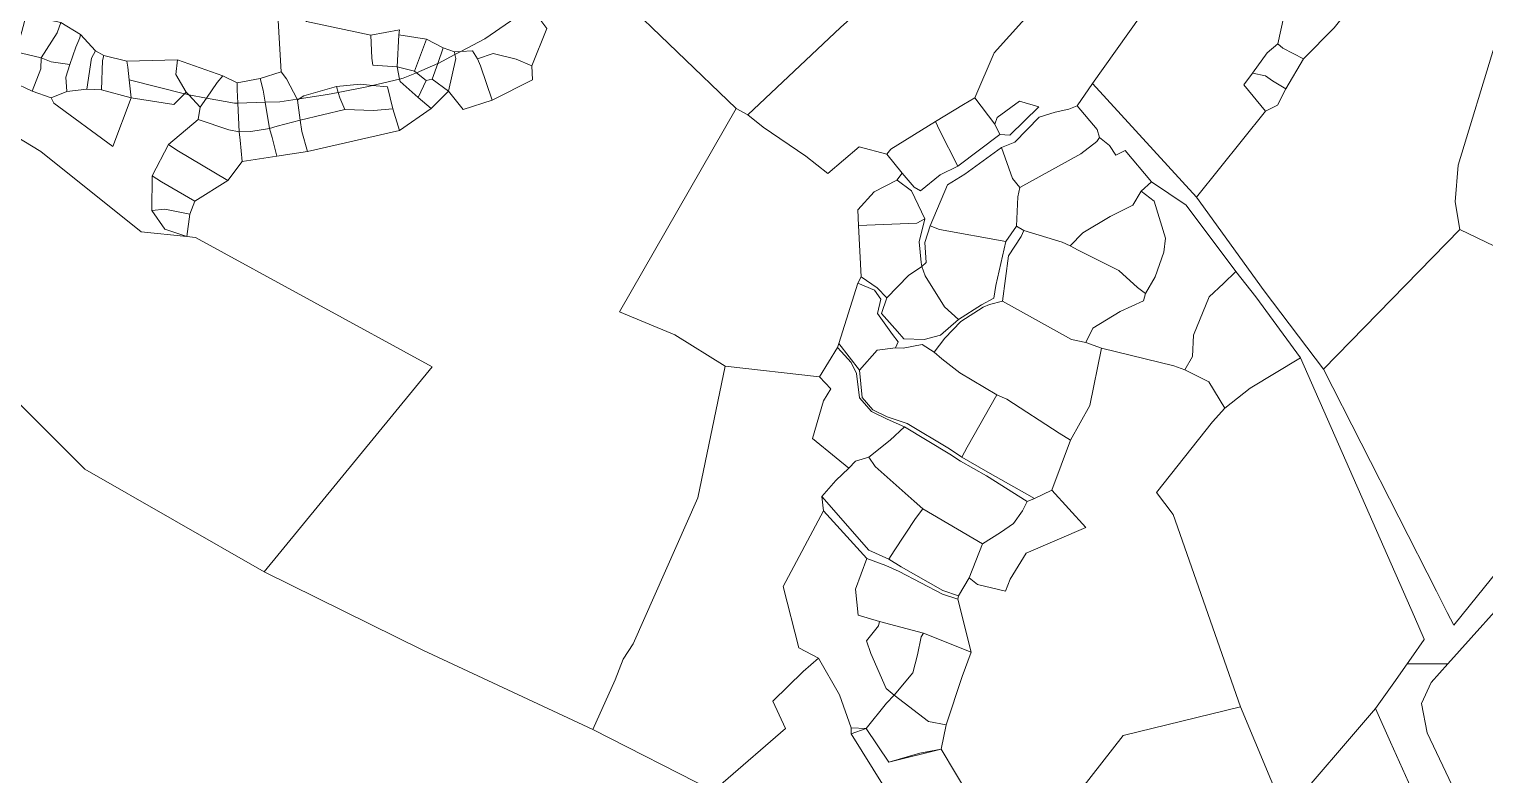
# Model space of a CAD drawing. Header units: metres. Extents: x 542555 to 550520, y 1840485 to 1846995.
# Drawn here: x 547545 to 547876.7, y 1843974.7 to 1844144.7 of the extents above; entities that cross this region are included whole.
import ezdxf

# ---------------------------------------------------------------- set-up
doc = ezdxf.new("R2010")
doc.units = ezdxf.units.M
doc.header["$MEASUREMENT"] = 0
doc.layers.add('Level 30', color=7, linetype='Continuous', lineweight=0)

msp = doc.modelspace()

# ---------------------------------------------------------------- linework, layer by layer
at = {"layer": 'Level 30', "color": 7, "linetype": 'Continuous', "lineweight": 0, "flags": 128}
for points in [[(547879.02, 1844141.31), (547870.62, 1844113.66), (547869.92, 1844105.33), (547871.01, 1844098.98), (547839.94, 1844067.16), (547826.44, 1844085), (547810.97, 1844106.4), (547826.7, 1844125.93), (547829.47, 1844127.31), (547831.35, 1844131.08), (547835.35, 1844137.88), (547842.38, 1844144.92), (547843.55, 1844146.47), (547846.5, 1844149.47), (547848.09, 1844151.34), (547849.77, 1844154.39), (547857.5, 1844161.51), (547862.53, 1844167.79), (547865.4, 1844170.88), (547874.82, 1844176.81), (547875.19, 1844178.39), (547879.7, 1844179.8)], [(547809.01, 1844162.89), (547787.28, 1844132.27), (547783.77, 1844127.18), (547781.93, 1844126.42), (547778.8, 1844125.71), (547775.15, 1844124.58), (547769.6, 1844118.9), (547766.59, 1844117.69), (547758.23, 1844111.58), (547754.26, 1844109.16), (547750.32, 1844099.83), (547749.1, 1844096.04), (547749.4, 1844091.48), (547748.4, 1844090.59), (547748.22, 1844091.49), (547747.83, 1844096.16), (547749.09, 1844101.45), (547746.01, 1844107.81), (547742.81, 1844110.25), (547742.74, 1844110.21), (547743.89, 1844111.84), (547746.63, 1844108.67), (547748.1, 1844107.84), (547752.59, 1844111.47), (547756.61, 1844113.41), (547766.18, 1844120.66), (547768.42, 1844120.46), (547775.09, 1844126.99), (547770.69, 1844128.26), (547765.56, 1844124.53), (547765.05, 1844123.04), (547760.48, 1844128.98), (547764.87, 1844139.28), (547775.33, 1844150.9)], [(547679.24, 1844152.47), (547706.09, 1844126.56), (547679.48, 1844080.27), (547692.1, 1844075), (547703.56, 1844067.83), (547697.39, 1844037.89), (547682.64, 1844004.55), (547680.32, 1844001.07), (547678.49, 1843996.35), (547673.45, 1843985.08), (547634.73, 1844003.11), (547598.55, 1844020.99), (547636.8, 1844067.73), (547582.89, 1844097.19), (547580.9119, 1844097.399), (547580.91, 1844097.4), (547581.58, 1844102.47), (547582.77, 1844105.42), (547590.25, 1844110.15), (547593.51, 1844114.48), (547601.42, 1844115.7), (547608.44, 1844116.76), (547629.4, 1844121.55), (547636.6, 1844126.61), (547640.58, 1844130.53), (547643.9, 1844126.38), (547650.49, 1844128.44), (547659.72, 1844133.14), (547659.53, 1844136.3), (547662.99, 1844144.83)], [(547659.336, 1844149.6833), (547648.8, 1844142.46), (547643.3227, 1844139.5581), (547641.92, 1844139.48), (547639.34, 1844140.39), (547635.55, 1844142.39), (547629.24, 1844143.38), (547629.35, 1844144.5), (547622.88, 1844143.28), (547608.23, 1844146.41)], [(547541.18, 1844132.68), (547545.66, 1844130.49), (547549.98, 1844129.01), (547550.63, 1844127.82), (547564.06, 1844117.94), (547568.23, 1844129.04), (547577.95, 1844127.52), (547580.3976, 1844129.9162), (547580.54, 1844129.88), (547581.3573, 1844129.7264), (547581.3573, 1844129.7264), (547584, 1844126.86), (547583.53, 1844124.08), (547576.75, 1844118.34), (547573.02, 1844111.2), (547572.94, 1844103.31), (547575.93, 1844099.09), (547580.91, 1844097.4), (547580.9119, 1844097.399), (547570.49, 1844098.5), (547547.64, 1844116.79), (547526.1, 1844129.86)], [(547884.92, 1844018.58), (547868.24, 1844000), (547859.5418, 1844000), (547858.96, 1844000), (547859.8634, 1844001.285), (547862.89, 1844005.59), (547862.8792, 1844005.6147), (547860.6454, 1844010.6996), (547834.7, 1844069.76), (547824.48, 1844083.62), (547819.96, 1844089.45), (547808.64, 1844104.57), (547800.72, 1844109.89), (547794.76, 1844117.01), (547792.62, 1844115.91), (547791.19, 1844118.11), (547788.86, 1844120), (547788.35, 1844121.79), (547783.77, 1844127.18), (547787.28, 1844132.27), (547810.97, 1844106.4), (547826.44, 1844085), (547839.94, 1844067.16), (547865.68, 1844016.5733), (547868.1353, 1844011.748), (547869.62, 1844008.83), (547910.92, 1844060.03)], [(547762.6, 1843964.21), (547752.83, 1843980.56), (547753.95, 1843986.14), (547757.56, 1843997.12), (547759.64, 1844002.65), (547756.59, 1844014.74), (547756.73, 1844015.55), (547759.19, 1844019.59), (547761.11, 1844018.09), (547767.44, 1844016.62), (547768.53, 1844019.35), (547772.15, 1844025.27), (547785.76, 1844031.09), (547778.03, 1844039.6), (547782.3, 1844051), (547786.68, 1844058.86), (547789.31, 1844071.96), (547805.79, 1844067.97), (547808.3, 1844067.04), (547813.8, 1844064.3), (547817.41, 1844058.28), (547814.62, 1844055.21), (547801.88, 1844039.1), (547805.67, 1844034.07), (547820.99, 1843990.26), (547794.29, 1843983.68), (547776.75, 1843961.22)]]:
    msp.add_lwpolyline(points, dxfattribs=at)
for points in [[(547602.4, 1844134.93), (547597.61, 1844133.4), (547592.39, 1844132.42), (547589.14, 1844134.05), (547578.79, 1844137.63), (547567.24, 1844137.34), (547562.04, 1844138.66), (547560.13, 1844139.73), (547556.72, 1844143.47), (547552.24, 1844146.2), (547544.32, 1844147.86), (547538.25, 1844149.75), (547529.8, 1844149.01), (547553.99, 1844175.34), (547562.14, 1844174.45), (547574.92, 1844176.53), (547585.8, 1844174.92), (547592.23, 1844171.66), (547594.9, 1844167.46), (547599.76, 1844164.55), (547601.34, 1844153.14), (547602.4, 1844134.93)], [(547729.86, 1844145.07), (547708.73, 1844125.16), (547706.09, 1844126.56), (547679.24, 1844152.47), (547680.89, 1844153.38), (547684.52, 1844157.19), (547689.1, 1844159.85), (547693.8, 1844160.72), (547699.15, 1844162.2), (547702.13, 1844164.02), (547701.14, 1844166.78), (547704.19, 1844166.34), (547710.1, 1844163.92), (547714.13, 1844166.83), (547723.19, 1844172.45), (547728.89, 1844168.72), (547734.35, 1844163.48), (547741.58, 1844157.98), (547742.77, 1844156.65), (547729.86, 1844145.07)], [(547764.87, 1844139.28), (547760.48, 1844128.98), (547757.93, 1844127.48), (547751.55, 1844123.6), (547741.37, 1844117.34), (547740.41, 1844116.19), (547734.09, 1844117.83), (547727, 1844111.8), (547721.96, 1844115.72), (547712.25, 1844122.31), (547708.73, 1844125.16), (547729.86, 1844145.07), (547742.77, 1844156.65), (547741.58, 1844157.98), (547742.93, 1844163.05), (547750.339, 1844168.5745), (547758.5817, 1844166.5299), (547761.86, 1844162.61), (547766.38, 1844158.04), (547775.33, 1844150.9), (547764.87, 1844139.28)], [(547832.97, 1844154.84), (547831.1, 1844151.43), (547830.9, 1844147.56), (547829.54, 1844141.28), (547827.12, 1844139.24), (547823.74, 1844134.66), (547821.74, 1844131.97), (547826.7, 1844125.93), (547810.97, 1844106.4), (547787.28, 1844132.27), (547809.01, 1844162.89), (547811.81, 1844163.14), (547817.25, 1844162.5), (547822.19, 1844161.4), (547826.37, 1844159.22), (547827.48, 1844158.69), (547829.7, 1844158.25), (547832.97, 1844154.84)], [(547628.88, 1844136.04), (547629.4095, 1844133.2665), (547623.2699, 1844131.8531), (547620.53, 1844132.15), (547615.05, 1844131.6), (547607.55, 1844129.49), (547606.5152, 1844128.7604), (547606.0642, 1844128.6922), (547603.63, 1844133.32), (547602.4, 1844134.93), (547601.34, 1844153.14), (547608.23, 1844146.41), (547622.88, 1844143.28), (547623.1, 1844138.04), (547623.3, 1844136.46), (547628.88, 1844136.04)], [(547839.71, 1844148.5), (547842.13, 1844147.43), (547843.55, 1844146.47), (547842.38, 1844144.92), (547835.35, 1844137.88), (547830.68, 1844140.34), (547829.54, 1844141.28), (547830.9, 1844147.56), (547831.1, 1844151.43), (547832.88, 1844150.96), (547837.96, 1844148.82), (547839.71, 1844148.5)], [(547580.9119, 1844097.399), (547582.89, 1844097.19), (547636.8, 1844067.73), (547598.55, 1844020.99), (547557.68, 1844044.39), (547521.53, 1844080.56), (547492.08, 1844117.62), (547482.26, 1844149.33), (547515.28, 1844149.77), (547529.8, 1844149.01), (547527.62, 1844147.99), (547525.51, 1844143.04), (547525.7878, 1844140.4058), (547525.44, 1844139.66), (547526.1, 1844129.86), (547547.64, 1844116.79), (547570.49, 1844098.5), (547580.9119, 1844097.399)], [(547544.32, 1844147.86), (547552.24, 1844146.2), (547551.41, 1844143.78), (547547.7, 1844138.12), (547541.93, 1844139.46), (547543.32, 1844144.09), (547544.32, 1844147.86)], [(547659.336, 1844149.6833), (547662.99, 1844144.83), (547659.53, 1844136.3), (547655.95, 1844137.84), (547650.69, 1844139.13), (547647.14, 1844137.93), (547646.05, 1844139.71), (547643.3227, 1844139.5581), (547648.8, 1844142.46), (547659.336, 1844149.6833)], [(547552.24, 1844146.2), (547556.72, 1844143.47), (547556.53, 1844142.68), (547555.62, 1844140.56), (547554.27, 1844136.63), (547549.99, 1844137.24), (547547.7, 1844138.12), (547551.41, 1844143.78), (547552.24, 1844146.2)], [(547622.88, 1844143.28), (547629.35, 1844144.5), (547629.24, 1844143.38), (547628.88, 1844136.04), (547623.3, 1844136.46), (547623.1, 1844138.04), (547622.88, 1844143.28)], [(547556.72, 1844143.47), (547560.13, 1844139.73), (547559.22, 1844138.02), (547558.17, 1844130.98), (547553.55, 1844130.43), (547553.33, 1844133.73), (547554.27, 1844136.63), (547555.62, 1844140.56), (547556.53, 1844142.68), (547556.72, 1844143.47)], [(547635.55, 1844142.39), (547632.78, 1844135.11), (547628.88, 1844136.04), (547629.24, 1844143.38), (547635.55, 1844142.39)], [(547639.34, 1844140.39), (547638.0937, 1844136.8019), (547633.2463, 1844134.7366), (547632.78, 1844135.11), (547635.55, 1844142.39), (547639.34, 1844140.39)], [(547835.35, 1844137.88), (547831.35, 1844131.08), (547828.3, 1844132.87), (547826.68, 1844134.05), (547823.74, 1844134.66), (547827.12, 1844139.24), (547829.54, 1844141.28), (547830.68, 1844140.34), (547835.35, 1844137.88)], [(547895.27, 1844140.48), (547895.28, 1844131.54), (547890.89, 1844117.99), (547884.91, 1844105.55), (547892.62, 1844088.56), (547871.01, 1844098.98), (547869.92, 1844105.33), (547870.62, 1844113.66), (547879.02, 1844141.31), (547882.61, 1844142.46), (547895.27, 1844140.48)], [(547541.93, 1844139.46), (547547.7, 1844138.12), (547547.68, 1844135.58), (547545.66, 1844130.49), (547541.18, 1844132.68), (547541.65, 1844137.47), (547541.93, 1844139.46)], [(547547.7, 1844138.12), (547549.99, 1844137.24), (547554.27, 1844136.63), (547553.33, 1844133.73), (547553.55, 1844130.43), (547549.98, 1844129.01), (547545.66, 1844130.49), (547547.68, 1844135.58), (547547.7, 1844138.12)], [(547560.13, 1844139.73), (547562.04, 1844138.66), (547561.69, 1844137.51), (547561.51, 1844130.79), (547558.17, 1844130.98), (547559.22, 1844138.02), (547560.13, 1844139.73)], [(547567.7944, 1844133.1196), (547568.23, 1844129.04), (547561.51, 1844130.79), (547561.69, 1844137.51), (547562.04, 1844138.66), (547567.24, 1844137.34), (547567.49, 1844135.97), (547567.7944, 1844133.1196)], [(547580.81, 1844130.32), (547580.3976, 1844129.9162), (547567.7944, 1844133.1196), (547567.49, 1844135.97), (547567.24, 1844137.34), (547578.79, 1844137.63), (547578.4, 1844134.36), (547580.81, 1844130.32)], [(547578.79, 1844137.63), (547589.14, 1844134.05), (547587.85, 1844132.47), (547585.4405, 1844128.959), (547581.3573, 1844129.7264), (547580.81, 1844130.32), (547578.4, 1844134.36), (547578.79, 1844137.63)], [(547642.0293, 1844138.8729), (547642.19, 1844137.98), (547640.58, 1844130.53), (547636.86, 1844133.25), (547638.0937, 1844136.8019), (547638.23, 1844136.86), (547642.0293, 1844138.8729)], [(547641.92, 1844139.48), (547642.0293, 1844138.8729), (547638.23, 1844136.86), (547638.0937, 1844136.8019), (547639.34, 1844140.39), (547641.92, 1844139.48)], [(547643.9, 1844126.38), (547640.58, 1844130.53), (547642.19, 1844137.98), (547642.0293, 1844138.8729), (547643.3227, 1844139.5581), (547646.05, 1844139.71), (547647.14, 1844137.93), (547647.85, 1844136.28), (547650.49, 1844128.44), (547643.9, 1844126.38)], [(547641.92, 1844139.48), (547643.3227, 1844139.5581), (547642.0293, 1844138.8729), (547641.92, 1844139.48)], [(547659.53, 1844136.3), (547659.72, 1844133.14), (547650.49, 1844128.44), (547647.85, 1844136.28), (547647.14, 1844137.93), (547650.69, 1844139.13), (547655.95, 1844137.84), (547659.53, 1844136.3)], [(547592.39, 1844132.42), (547592.39, 1844130.84), (547592.5298, 1844127.7834), (547591.82, 1844127.76), (547585.4405, 1844128.959), (547587.85, 1844132.47), (547589.14, 1844134.05), (547592.39, 1844132.42)], [(547602.4, 1844134.93), (547603.63, 1844133.32), (547606.0642, 1844128.6922), (547602.15, 1844128.1), (547598.7971, 1844127.9896), (547598.33, 1844130.77), (547597.61, 1844133.4), (547602.4, 1844134.93)], [(547632.78, 1844135.11), (547633.2463, 1844134.7366), (547630.25, 1844133.46), (547629.4095, 1844133.2665), (547628.88, 1844136.04), (547632.78, 1844135.11)], [(547633.2463, 1844134.7366), (547635.44, 1844132.98), (547633.6, 1844129.05), (547629.51, 1844132.74), (547629.4095, 1844133.2665), (547630.25, 1844133.46), (547633.2463, 1844134.7366)], [(547638.0937, 1844136.8019), (547636.86, 1844133.25), (547635.44, 1844132.98), (547633.2463, 1844134.7366), (547638.0937, 1844136.8019)], [(547823.74, 1844134.66), (547826.68, 1844134.05), (547828.3, 1844132.87), (547831.35, 1844131.08), (547829.47, 1844127.31), (547826.7, 1844125.93), (547821.74, 1844131.97), (547823.74, 1844134.66)], [(547561.51, 1844130.79), (547568.23, 1844129.04), (547564.06, 1844117.94), (547550.63, 1844127.82), (547549.98, 1844129.01), (547553.55, 1844130.43), (547558.17, 1844130.98), (547561.51, 1844130.79)], [(547577.95, 1844127.52), (547568.23, 1844129.04), (547567.7944, 1844133.1196), (547580.3976, 1844129.9162), (547577.95, 1844127.52)], [(547597.61, 1844133.4), (547598.33, 1844130.77), (547598.7971, 1844127.9896), (547592.5298, 1844127.7834), (547592.39, 1844130.84), (547592.39, 1844132.42), (547597.61, 1844133.4)], [(547615.05, 1844131.6), (547615.4352, 1844130.2334), (547612.99, 1844129.74), (547606.5152, 1844128.7604), (547607.55, 1844129.49), (547615.05, 1844131.6)], [(547615.05, 1844131.6), (547620.53, 1844132.15), (547623.2699, 1844131.8531), (547621.91, 1844131.54), (547615.4352, 1844130.2334), (547615.05, 1844131.6)], [(547623.2699, 1844131.8531), (547626.62, 1844131.49), (547627.86, 1844126.47), (547623.49, 1844126.09), (547616.91, 1844126.36), (547615.78, 1844129.01), (547615.4352, 1844130.2334), (547621.91, 1844131.54), (547623.2699, 1844131.8531)], [(547633.6, 1844129.05), (547636.6, 1844126.61), (547629.4, 1844121.55), (547627.86, 1844126.47), (547626.62, 1844131.49), (547623.2699, 1844131.8531), (547629.4095, 1844133.2665), (547629.51, 1844132.74), (547633.6, 1844129.05)], [(547636.86, 1844133.25), (547640.58, 1844130.53), (547636.6, 1844126.61), (547633.6, 1844129.05), (547635.44, 1844132.98), (547636.86, 1844133.25)], [(547580.81, 1844130.32), (547581.3573, 1844129.7264), (547580.54, 1844129.88), (547580.3976, 1844129.9162), (547580.81, 1844130.32)], [(547585.4405, 1844128.959), (547584, 1844126.86), (547581.3573, 1844129.7264), (547585.4405, 1844128.959)], [(547592.5298, 1844127.7834), (547592.83, 1844121.22), (547590.52, 1844121.7), (547583.53, 1844124.08), (547584, 1844126.86), (547585.4405, 1844128.959), (547591.82, 1844127.76), (547592.5298, 1844127.7834)], [(547598.7971, 1844127.9896), (547599.8, 1844122.02), (547595.52, 1844121.35), (547592.83, 1844121.22), (547592.5298, 1844127.7834), (547598.7971, 1844127.9896)], [(547606.16, 1844128.51), (547606.72, 1844123.91), (547601.5, 1844122.55), (547599.8, 1844122.02), (547598.7971, 1844127.9896), (547602.15, 1844128.1), (547606.0642, 1844128.6922), (547606.16, 1844128.51)], [(547616.91, 1844126.36), (547606.72, 1844123.91), (547606.16, 1844128.51), (547606.5152, 1844128.7604), (547612.99, 1844129.74), (547615.4352, 1844130.2334), (547615.78, 1844129.01), (547616.91, 1844126.36)], [(547765.05, 1844123.04), (547766.18, 1844120.66), (547756.61, 1844113.41), (547752.45, 1844121.66), (547751.55, 1844123.6), (547757.93, 1844127.48), (547760.48, 1844128.98), (547765.05, 1844123.04)], [(547765.05, 1844123.04), (547765.56, 1844124.53), (547770.69, 1844128.26), (547775.09, 1844126.99), (547768.42, 1844120.46), (547766.18, 1844120.66), (547765.05, 1844123.04)], [(547593.51, 1844114.48), (547590.25, 1844110.15), (547578.64, 1844117.06), (547576.75, 1844118.34), (547583.53, 1844124.08), (547590.52, 1844121.7), (547592.83, 1844121.22), (547593.05, 1844119.38), (547593.51, 1844114.48)], [(547608.44, 1844116.76), (547601.42, 1844115.7), (547600.4, 1844119.97), (547599.8, 1844122.02), (547601.5, 1844122.55), (547606.72, 1844123.91), (547607.1, 1844121.34), (547608.44, 1844116.76)], [(547629.4, 1844121.55), (547608.44, 1844116.76), (547607.1, 1844121.34), (547606.72, 1844123.91), (547616.91, 1844126.36), (547623.49, 1844126.09), (547627.86, 1844126.47), (547629.4, 1844121.55)], [(547743.89, 1844111.84), (547742.74, 1844110.21), (547737.55, 1844107.62), (547733.83, 1844103.47), (547733.99, 1844099.88), (547734.57, 1844088.24), (547733.85, 1844086.77), (547729.51, 1844073.05), (547729.21, 1844072.1), (547725.05, 1844065.46), (547703.56, 1844067.83), (547692.1, 1844075), (547679.48, 1844080.27), (547706.09, 1844126.56), (547708.73, 1844125.16), (547712.25, 1844122.31), (547721.96, 1844115.72), (547727, 1844111.8), (547734.09, 1844117.83), (547740.41, 1844116.19), (547743.89, 1844111.84)], [(547784.61, 1844116.28), (547770.76, 1844108.54), (547769.05, 1844110.63), (547766.59, 1844117.69), (547769.6, 1844118.9), (547775.15, 1844124.58), (547778.8, 1844125.71), (547781.93, 1844126.42), (547783.77, 1844127.18), (547788.35, 1844121.79), (547788.86, 1844120), (547788.28, 1844119.05), (547784.61, 1844116.28)], [(547601.42, 1844115.7), (547593.51, 1844114.48), (547593.05, 1844119.38), (547592.83, 1844121.22), (547595.52, 1844121.35), (547599.8, 1844122.02), (547600.4, 1844119.97), (547601.42, 1844115.7)], [(547746.63, 1844108.67), (547743.89, 1844111.84), (547740.41, 1844116.19), (547741.37, 1844117.34), (547751.55, 1844123.6), (547752.45, 1844121.66), (547756.61, 1844113.41), (547752.59, 1844111.47), (547748.1, 1844107.84), (547746.63, 1844108.67)], [(547590.25, 1844110.15), (547582.77, 1844105.42), (547575.14, 1844109.87), (547573.02, 1844111.2), (547576.75, 1844118.34), (547578.64, 1844117.06), (547590.25, 1844110.15)], [(547766.59, 1844117.69), (547769.05, 1844110.63), (547770.76, 1844108.54), (547770.31, 1844106.44), (547769.96, 1844099.73), (547767.57, 1844096.29), (547752.43, 1844099.03), (547750.32, 1844099.83), (547754.26, 1844109.16), (547758.23, 1844111.58), (547766.59, 1844117.69)], [(547800.72, 1844109.89), (547798.4, 1844107.76), (547796.48, 1844104.55), (547791.29, 1844101.96), (547785.08, 1844098.27), (547782.23, 1844095.25), (547780.36, 1844096.1), (547771.65, 1844098.76), (547769.96, 1844099.73), (547770.31, 1844106.44), (547770.76, 1844108.54), (547784.61, 1844116.28), (547788.28, 1844119.05), (547788.86, 1844120), (547791.19, 1844118.11), (547792.62, 1844115.91), (547794.76, 1844117.01), (547800.72, 1844109.89)], [(547582.77, 1844105.42), (547581.58, 1844102.47), (547575.88, 1844103.6), (547572.94, 1844103.31), (547573.02, 1844111.2), (547575.14, 1844109.87), (547582.77, 1844105.42)], [(547742.74, 1844110.21), (547742.81, 1844110.25), (547746.01, 1844107.81), (547749.09, 1844101.45), (547747.23, 1844100.47), (547733.99, 1844099.88), (547733.83, 1844103.47), (547737.55, 1844107.62), (547742.74, 1844110.21)], [(547798.4, 1844107.76), (547801.36, 1844105.44), (547803.92, 1844097.06), (547803.53, 1844093.82), (547801.6, 1844088.2), (547799.39, 1844084.41), (547797.52, 1844085.82), (547793.31, 1844089.64), (547784.02, 1844094.31), (547782.23, 1844095.25), (547785.08, 1844098.27), (547791.29, 1844101.96), (547796.48, 1844104.55), (547798.4, 1844107.76)], [(547810.11, 1844070.08), (547808.3, 1844067.04), (547805.79, 1844067.97), (547789.31, 1844071.96), (547785.75, 1844073.22), (547787.39, 1844076.53), (547793.58, 1844080.35), (547798.9, 1844082.73), (547799.39, 1844084.41), (547801.6, 1844088.2), (547803.53, 1844093.82), (547803.92, 1844097.06), (547801.36, 1844105.44), (547798.4, 1844107.76), (547800.72, 1844109.89), (547808.64, 1844104.57), (547819.96, 1844089.45), (547817.1, 1844086.66), (547813.88, 1844083.62), (547810.32, 1844074.91), (547810.11, 1844070.08)], [(547581.58, 1844102.47), (547580.91, 1844097.4), (547575.93, 1844099.09), (547572.94, 1844103.31), (547575.88, 1844103.6), (547581.58, 1844102.47)], [(547733.99, 1844099.88), (547747.23, 1844100.47), (547749.09, 1844101.45), (547747.83, 1844096.16), (547748.22, 1844091.49), (547748.4, 1844090.59), (547745.34, 1844088.52), (547740.46, 1844083.44), (547738.2, 1844085.69), (547734.57, 1844088.24), (547733.99, 1844099.88)], [(547769.96, 1844099.73), (547771.65, 1844098.76), (547771.05, 1844097.38), (547768.15, 1844093.03), (547766.81, 1844082.66), (547763.81, 1844081.92), (547762.37, 1844081.28), (547757.28, 1844078), (547753.63, 1844074.21), (547751.24, 1844071.02), (547748.48, 1844072.76), (547744.14, 1844071.95), (547742.37, 1844072.04), (547743.02, 1844073.39), (547741.73, 1844075.04), (547738.32, 1844079.84), (547739.06, 1844083.11), (547737.58, 1844085.16), (547733.85, 1844086.77), (547734.57, 1844088.24), (547738.2, 1844085.69), (547740.46, 1844083.44), (547739.2, 1844079.84), (547742.88, 1844075.73), (547744.28, 1844074.12), (547748.93, 1844073.9), (547752.69, 1844074.92), (547756.79, 1844078.49), (547762.02, 1844081.86), (547764.77, 1844083.36), (547765.29, 1844086.26), (547767.57, 1844096.29), (547769.96, 1844099.73)], [(547750.32, 1844099.83), (547752.43, 1844099.03), (547767.57, 1844096.29), (547765.29, 1844086.26), (547764.77, 1844083.36), (547762.02, 1844081.86), (547756.79, 1844078.49), (547753.53, 1844081.38), (547749.17, 1844088.42), (547748.4, 1844090.59), (547749.4, 1844091.48), (547749.1, 1844096.04), (547750.32, 1844099.83)], [(547782.23, 1844095.25), (547784.02, 1844094.31), (547793.31, 1844089.64), (547797.52, 1844085.82), (547799.39, 1844084.41), (547798.9, 1844082.73), (547793.58, 1844080.35), (547787.39, 1844076.53), (547785.75, 1844073.22), (547782.52, 1844073.92), (547766.81, 1844082.66), (547768.15, 1844093.03), (547771.05, 1844097.38), (547771.65, 1844098.76), (547780.36, 1844096.1), (547782.23, 1844095.25)], [(547892.62, 1844088.56), (547907.1625, 1844065.888), (547910.1669, 1844061.2041), (547910.92, 1844060.03), (547869.62, 1844008.83), (547868.1353, 1844011.748), (547865.68, 1844016.5733), (547839.94, 1844067.16), (547871.01, 1844098.98), (547892.62, 1844088.56)], [(547739.2, 1844079.84), (547740.46, 1844083.44), (547745.34, 1844088.52), (547748.4, 1844090.59), (547749.17, 1844088.42), (547753.53, 1844081.38), (547756.79, 1844078.49), (547752.69, 1844074.92), (547748.93, 1844073.9), (547744.28, 1844074.12), (547742.88, 1844075.73), (547739.2, 1844079.84)], [(547823.18, 1844062.88), (547817.41, 1844058.28), (547813.8, 1844064.3), (547808.3, 1844067.04), (547810.11, 1844070.08), (547810.32, 1844074.91), (547813.88, 1844083.62), (547817.1, 1844086.66), (547819.96, 1844089.45), (547824.48, 1844083.62), (547834.7, 1844069.76), (547823.18, 1844062.88)], [(547743.02, 1844073.39), (547742.37, 1844072.04), (547738.21, 1844071.49), (547734.2, 1844066.96), (547729.51, 1844073.05), (547733.85, 1844086.77), (547737.58, 1844085.16), (547739.06, 1844083.11), (547738.32, 1844079.84), (547741.73, 1844075.04), (547743.02, 1844073.39)], [(547785.75, 1844073.22), (547789.31, 1844071.96), (547786.68, 1844058.86), (547782.3, 1844051), (547779.69, 1844052.59), (547767.74, 1844060.33), (547765.5, 1844061.3), (547757.04, 1844066.32), (547752.92, 1844069.56), (547751.24, 1844071.02), (547753.63, 1844074.21), (547757.28, 1844078), (547762.37, 1844081.28), (547763.81, 1844081.92), (547766.81, 1844082.66), (547782.52, 1844073.92), (547785.75, 1844073.22)], [(547729.21, 1844072.1), (547730.05, 1844071.22), (547732.27, 1844068.68), (547733.55, 1844066.18), (547734.23, 1844060.61), (547736.93, 1844057.54), (547740.47, 1844055.79), (547744.47, 1844054.06), (547741.21, 1844050.97), (547736.31, 1844047.09), (547733.26, 1844046.2), (547731.74, 1844044.59), (547728.85, 1844046.99), (547723.46, 1844051.35), (547725.96, 1844059.99), (547727.65, 1844062.71), (547725.05, 1844065.46), (547729.21, 1844072.1)], [(547774.11, 1844037.68), (547772.41, 1844037.01), (547763.14, 1844042.87), (547757.21, 1844046.18), (547754.79, 1844047.78), (547744.47, 1844054.06), (547740.47, 1844055.79), (547736.93, 1844057.54), (547734.23, 1844060.61), (547733.55, 1844066.18), (547732.27, 1844068.68), (547730.05, 1844071.22), (547729.21, 1844072.1), (547729.51, 1844073.05), (547734.2, 1844066.96), (547734.77, 1844060.69), (547737.26, 1844057.92), (547740.51, 1844056.3), (547745.05, 1844054.77), (547754.67, 1844049.05), (547757.5, 1844047.09), (547763.44, 1844043.67), (547774.11, 1844037.68)], [(547751.24, 1844071.02), (547752.92, 1844069.56), (547757.04, 1844066.32), (547765.5, 1844061.3), (547758.75, 1844049.43), (547757.5, 1844047.09), (547754.67, 1844049.05), (547745.05, 1844054.77), (547740.51, 1844056.3), (547737.26, 1844057.92), (547734.77, 1844060.69), (547734.2, 1844066.96), (547738.21, 1844071.49), (547742.37, 1844072.04), (547744.14, 1844071.95), (547748.48, 1844072.76), (547751.24, 1844071.02)], [(547725.05, 1844065.46), (547727.65, 1844062.71), (547725.96, 1844059.99), (547723.46, 1844051.35), (547728.85, 1844046.99), (547731.74, 1844044.59), (547728.82, 1844041.84), (547725.62, 1844038.18), (547726, 1844034.87), (547716.77, 1844017.68), (547720.39, 1844003.65), (547724.86, 1844001.3), (547721.36, 1843998.31), (547714.45, 1843991.5), (547717.37, 1843985.28), (547703.17, 1843973), (547700.82, 1843971.12), (547673.45, 1843985.08), (547678.49, 1843996.35), (547680.32, 1844001.07), (547682.64, 1844004.55), (547697.39, 1844037.89), (547703.56, 1844067.83), (547725.05, 1844065.46)], [(547862.8792, 1844005.6147), (547862.89, 1844005.59), (547859.8634, 1844001.285), (547858.96, 1844000), (547858.95, 1844000), (547855.94, 1843995.71), (547853.2801, 1843992.0115), (547851.74, 1843989.87), (547831.18, 1843965.84), (547820.99, 1843990.26), (547805.67, 1844034.07), (547801.88, 1844039.1), (547814.62, 1844055.21), (547817.41, 1844058.28), (547823.18, 1844062.88), (547834.7, 1844069.76), (547860.6454, 1844010.6996), (547862.8792, 1844005.6147)], [(547782.3, 1844051), (547778.03, 1844039.6), (547774.11, 1844037.68), (547763.44, 1844043.67), (547757.5, 1844047.09), (547758.75, 1844049.43), (547765.5, 1844061.3), (547767.74, 1844060.33), (547779.69, 1844052.59), (547782.3, 1844051)], [(547744.47, 1844054.06), (547754.79, 1844047.78), (547757.21, 1844046.18), (547763.14, 1844042.87), (547772.41, 1844037.01), (547771.34, 1844034.87), (547769.3, 1844031.98), (547766.35, 1844029.98), (547762.22, 1844027.37), (547748.62, 1844035.36), (547746.66, 1844037.11), (547737.75, 1844044.97), (547736.31, 1844047.09), (547741.21, 1844050.97), (547744.47, 1844054.06)], [(547736.31, 1844047.09), (547737.75, 1844044.97), (547746.66, 1844037.11), (547748.62, 1844035.36), (547746.99, 1844033.11), (547742.09, 1844025.81), (547740.9, 1844023.91), (547736.35, 1844025.95), (547725.62, 1844038.18), (547728.82, 1844041.84), (547731.74, 1844044.59), (547733.26, 1844046.2), (547736.31, 1844047.09)], [(547756.73, 1844015.55), (547756.59, 1844014.74), (547753.08, 1844015.93), (547743.26, 1844021.04), (547740.16, 1844022.43), (547735.88, 1844024.04), (547726, 1844034.87), (547725.62, 1844038.18), (547736.35, 1844025.95), (547740.9, 1844023.91), (547743.66, 1844022.12), (547753.22, 1844016.75), (547756.73, 1844015.55)], [(547761.11, 1844018.09), (547759.19, 1844019.59), (547762.22, 1844027.37), (547766.35, 1844029.98), (547769.3, 1844031.98), (547771.34, 1844034.87), (547772.41, 1844037.01), (547774.11, 1844037.68), (547778.03, 1844039.6), (547785.76, 1844031.09), (547772.15, 1844025.27), (547768.53, 1844019.35), (547767.44, 1844016.62), (547761.11, 1844018.09)], [(547740.37, 1843991.03), (547735.72, 1843985.26), (547732.33, 1843985.42), (547729.61, 1843992.98), (547724.86, 1844001.3), (547720.39, 1844003.65), (547716.77, 1844017.68), (547726, 1844034.87), (547735.88, 1844024.04), (547733.31, 1844017.02), (547733.93, 1844011.09), (547738.79, 1844009.7), (547738.5, 1844008.65), (547735.8, 1844005.3), (547736.76, 1844002.4), (547740.26, 1843994.4), (547742.06, 1843992.92), (547740.37, 1843991.03)], [(547762.22, 1844027.37), (547759.19, 1844019.59), (547756.73, 1844015.55), (547753.22, 1844016.75), (547743.66, 1844022.12), (547740.9, 1844023.91), (547742.09, 1844025.81), (547746.99, 1844033.11), (547748.62, 1844035.36), (547762.22, 1844027.37)], [(547759.64, 1844002.65), (547748.77, 1844007.04), (547738.79, 1844009.7), (547733.93, 1844011.09), (547733.31, 1844017.02), (547735.88, 1844024.04), (547740.16, 1844022.43), (547743.26, 1844021.04), (547753.08, 1844015.93), (547756.59, 1844014.74), (547759.64, 1844002.65)], [(547884.92, 1844018.58), (547917.12, 1843982.26), (547908.46, 1843973.15), (547889.0834, 1843955.1685), (547880, 1843950.2), (547879.8093, 1843950.0524), (547863.54, 1843984.3), (547862.25, 1843991), (547864.42, 1843995.74), (547868.25, 1844000), (547884.92, 1844018.58)], [(547746.38, 1843997.94), (547742.06, 1843992.92), (547740.26, 1843994.4), (547736.76, 1844002.4), (547735.8, 1844005.3), (547738.5, 1844008.65), (547738.79, 1844009.7), (547748.77, 1844007.04), (547748.26, 1844006.15), (547747.41, 1844002.06), (547746.38, 1843997.94)], [(547757.56, 1843997.12), (547753.95, 1843986.14), (547749.93, 1843986.9), (547742.06, 1843992.92), (547746.38, 1843997.94), (547747.41, 1844002.06), (547748.26, 1844006.15), (547748.77, 1844007.04), (547759.64, 1844002.65), (547757.56, 1843997.12)], [(547703.37, 1843965.02), (547700.82, 1843971.12), (547703.17, 1843973), (547717.37, 1843985.28), (547714.45, 1843991.5), (547721.36, 1843998.31), (547724.86, 1844001.3), (547729.61, 1843992.98), (547732.33, 1843985.42), (547732.31, 1843984.1), (547744.44, 1843964.53), (547708.49, 1843956.64), (547704.87, 1843958.64), (547703.37, 1843965.02)], [(547864.42, 1843995.74), (547862.25, 1843991), (547863.54, 1843984.3), (547879.8093, 1843950.0524), (547872.2423, 1843944.2004), (547855.2046, 1843982.1526), (547851.74, 1843989.87), (547853.2801, 1843992.0115), (547855.94, 1843995.71), (547858.96, 1844000), (547859.5418, 1844000), (547868.24, 1844000), (547868.25, 1844000), (547864.42, 1843995.74)], [(547742.06, 1843992.92), (547749.93, 1843986.9), (547753.95, 1843986.14), (547752.83, 1843980.56), (547747.91, 1843979.64), (547740.91, 1843977.6), (547735.72, 1843985.26), (547740.37, 1843991.03), (547742.06, 1843992.92)], [(547855.2046, 1843982.1526), (547872.2423, 1843944.2004), (547868.13, 1843941.02), (547858.66, 1843932.5), (547851.74, 1843924.85), (547844.69, 1843915.95), (547843.3883, 1843913.1049), (547836.82, 1843914.33), (547748.48, 1843933.2), (547762.6, 1843964.21), (547776.75, 1843961.22), (547794.29, 1843983.68), (547820.99, 1843990.26), (547831.18, 1843965.84), (547851.74, 1843989.87), (547855.2046, 1843982.1526)], [(547735.72, 1843985.26), (547732.31, 1843984.1), (547732.33, 1843985.42), (547735.72, 1843985.26)], [(547752.83, 1843980.56), (547740.91, 1843977.6), (547747.91, 1843979.64), (547752.83, 1843980.56)]]:
    msp.add_lwpolyline(points, close=True, dxfattribs=at)

doc.saveas('drawing.dxf')
